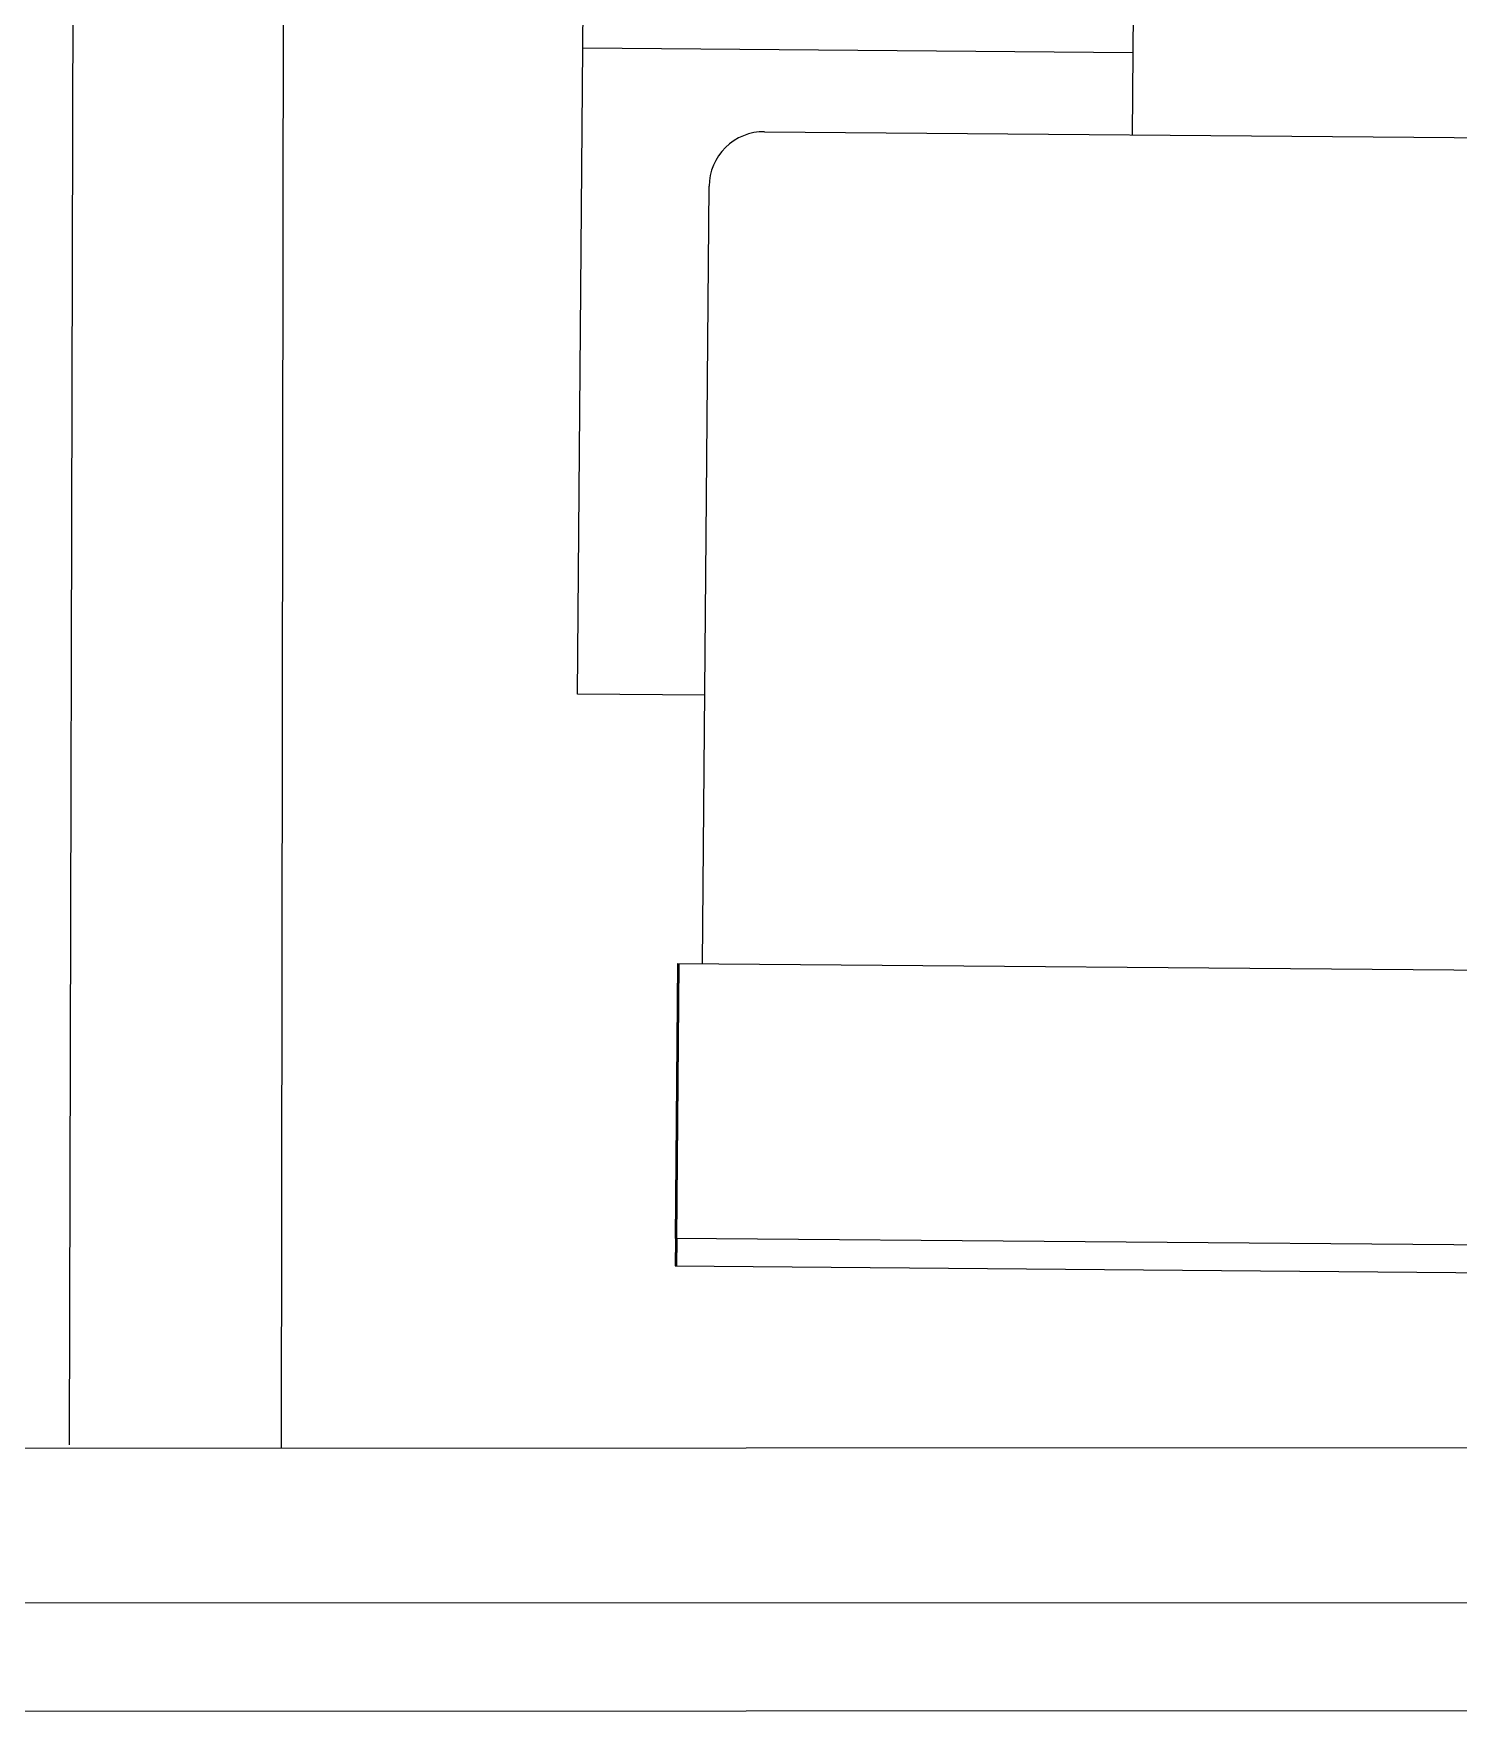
# Model space of a CAD drawing. Header units: inches. Extents: x 164.3 to 247.9, y 15.6 to 56.7.
# Drawn here: x 215.013 to 215.826, y 26.05 to 27.011 of the extents above; entities that cross this region are included whole.
import ezdxf

# ---------------------------------------------------------------- set-up
doc = ezdxf.new("R2010")
doc.units = ezdxf.units.IN
doc.header["$MEASUREMENT"] = 0
doc.layers.get('0').update_dxf_attribs({"lineweight": 0})
doc.layers.add('WALL 1 100', color=250, linetype='Continuous', lineweight=9)
doc.layers.add('провода', color=1, linetype='Continuous', lineweight=5)

msp = doc.modelspace()

# ---------------------------------------------------------------- linework, layer by layer
at = {"color": 7, "linetype": 'ByBlock', "lineweight": -2}
for p, q in [((215.32368, 26.63367), (215.32698, 27.02602)), ((215.64086, 27.02339), (215.64026, 26.95283)), ((215.32678, 27.00248), (215.64066, 26.99985)), ((215.43053, 26.95459), (216.62327, 26.94458)), ((215.39516, 26.47985), (215.39888, 26.92347)), ((215.39645, 26.63306), (215.32368, 26.63367)), ((215.37965, 26.32303), (215.38096, 26.47997)), ((215.38011, 26.323), (215.38142, 26.47994)), ((215.38036, 26.32273), (215.38168, 26.47967)), ((215.38096, 26.47997), (216.16566, 26.47338)), ((215.37965, 26.32303), (215.37952, 26.30733)), ((216.16434, 26.31644), (215.37965, 26.32303)), ((215.38011, 26.323), (215.37998, 26.30731)), ((215.38036, 26.32273), (215.38023, 26.30703)), ((215.37952, 26.30733), (216.16421, 26.30075))]:
    msp.add_line(p, q, dxfattribs=at)
msp.add_arc((215.43027, 26.9232), 0.03139, 89.51934, 179.51934, dxfattribs=at)
at = {"layer": 'WALL 1 100', "color": 0}
for p, q in [((215.03744, 27.7232), (215.03371, 26.20521)), ((215.15683, 27.7232), (215.15464, 26.20377)), ((208.26999, 26.20028), (227.16894, 26.20887)), ((208.11999, 26.05028), (227.17, 26.05853))]:
    msp.add_line(p, q, dxfattribs=at)
at = {"layer": 'провода', "color": 1}
msp.add_line((221.20215, 26.1163), (208.17838, 26.11324), dxfattribs=at)

doc.saveas('drawing.dxf')
